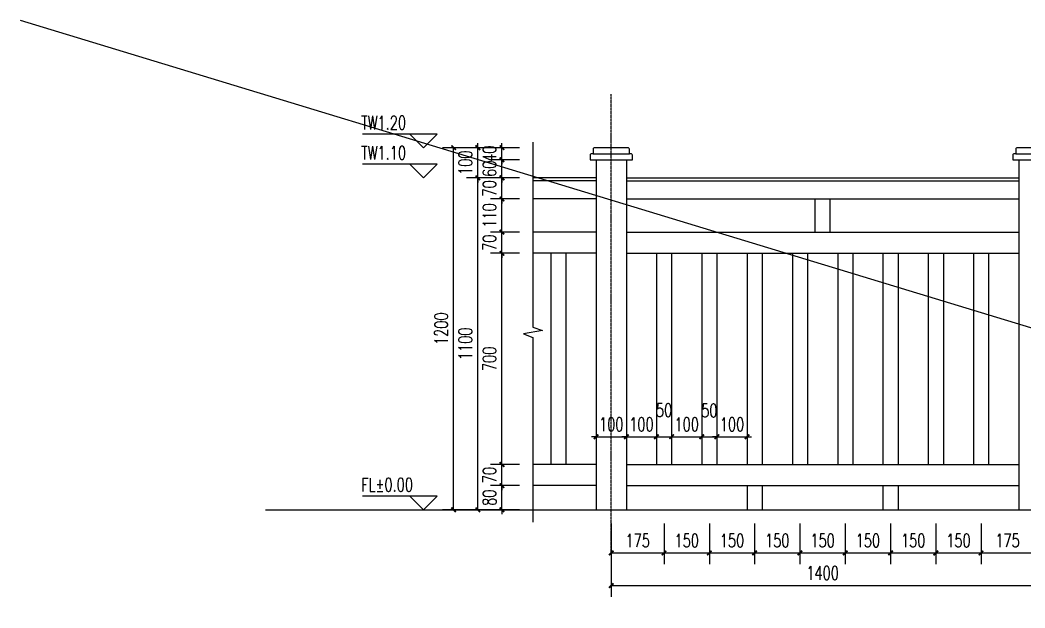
# Model space of a CAD drawing. Extents: x 89279 to 111786, y 534 to 10463.
# Drawn here: x 101176 to 104505, y 2177 to 4125 of the extents above; entities that cross this region are included whole.
import ezdxf

# ---------------------------------------------------------------- set-up
doc = ezdxf.new("R2010")
doc.units = 0
doc.header["$LTSCALE"] = 10
doc.header["$MEASUREMENT"] = 0
doc.linetypes.add('DOTE', pattern=[2.42, 2, -0.2, 0.02, -0.2])
for name, color, linetype in [('00-Palm-结构边线', 5, 'Continuous'), ('00-Palm-道路中线', 1, 'DOTE'), ('00-园建', 4, 'Continuous'), ('DIM_SYMB', 3, 'Continuous'), ('PUB_DIM', 3, 'Continuous'), ('PUB_TEXT', 7, 'Continuous'), ('S-4-铺装填充', 8, 'Continuous')]:
    doc.layers.add(name, color=color, linetype=linetype)
doc.styles.add('_TCH_DIM', font='SIMPLEX', dxfattribs={"bigfont": 'GBCBIG'})
doc.styles.add('_TCH_DIM_T3', font='SIMPLEX', dxfattribs={"width": 0.705882, "bigfont": 'GBCBIG'})
doc.dimstyles.new('_TCH_ARCH&&15', dxfattribs={"dimtxt": 44.625, "dimasz": 15, "dimexe": 37.5, "dimexo": 45, "dimgap": 18.9375, "dimtad": 1, "dimdec": 0, "dimzin": 0, "dimdsep": 46, "dimtxsty": '_TCH_DIM_T3', "dimblk": 'ARCHTICK', "dimcen": 0.09, "dimclrt": 7, "dimazin": 2, "dimtfac": 1, "dimtdec": 0, "dimtix": 1, "dimtmove": 2, "dimatfit": 3, "dimfxl": 0, "dimtolj": 1, "dimtzin": 0, "dimarcsym": 0})

# ---------------------------------------------------------------- blocks, each defined once
blk = doc.blocks.new('_ArchTick')
at = {"color": 0, "linetype": 'ByBlock', "const_width": 0.4}
blk.add_lwpolyline([(-0.5, -0.5), (0.5, 0.5)], dxfattribs=at)
blk = doc.blocks.new('*D98')
at = {"layer": 'Defpoints', "color": 0, "transparency": 16777216}
for p in [(103134.4, 2501.9), (103309.4, 2501.9), (103309.4, 2358.9)]:
    blk.add_point(p, dxfattribs=at)
at = {"layer": 'PUB_DIM', "color": 0, "lineweight": -2, "transparency": 16777216}
for p, q in [((103134.4, 2456.9), (103134.4, 2321.4)), ((103309.4, 2456.9), (103309.4, 2321.4)), ((103134.4, 2358.9), (103309.4, 2358.9))]:
    blk.add_line(p, q, dxfattribs=at)
at = {"layer": 'PUB_DIM', "color": 0, "lineweight": -2, "transparency": 16777216, "xscale": 15, "yscale": 15, "zscale": 15, "rotation": 180}
blk.add_blockref('_ArchTick', (103134.4, 2358.9), dxfattribs=at)
at = {"layer": 'PUB_DIM', "color": 0, "lineweight": -2, "transparency": 16777216, "xscale": 15, "yscale": 15, "zscale": 15}
blk.add_blockref('_ArchTick', (103309.4, 2358.9), dxfattribs=at)
at = {"layer": 'PUB_DIM', "color": 7, "transparency": 16777216, "insert": (103221.9, 2400.1), "char_height": 44.62, "attachment_point": 5, "style": '_TCH_DIM_T3'}
blk.add_mtext('\\A1;175', dxfattribs=at)
blk = doc.blocks.new('*D99')
at = {"layer": 'Defpoints', "color": 0, "transparency": 16777216}
for p in [(103309.4, 2501.9), (103459.4, 2501.9), (103459.4, 2358.9)]:
    blk.add_point(p, dxfattribs=at)
at = {"layer": 'PUB_DIM', "color": 0, "lineweight": -2, "transparency": 16777216}
for p, q in [((103309.4, 2456.9), (103309.4, 2321.4)), ((103459.4, 2456.9), (103459.4, 2321.4)), ((103309.4, 2358.9), (103459.4, 2358.9))]:
    blk.add_line(p, q, dxfattribs=at)
at = {"layer": 'PUB_DIM', "color": 0, "lineweight": -2, "transparency": 16777216, "xscale": 15, "yscale": 15, "zscale": 15, "rotation": 180}
blk.add_blockref('_ArchTick', (103309.4, 2358.9), dxfattribs=at)
at = {"layer": 'PUB_DIM', "color": 0, "lineweight": -2, "transparency": 16777216, "xscale": 15, "yscale": 15, "zscale": 15}
blk.add_blockref('_ArchTick', (103459.4, 2358.9), dxfattribs=at)
at = {"layer": 'PUB_DIM', "color": 7, "transparency": 16777216, "insert": (103384.4, 2400.1), "char_height": 44.62, "attachment_point": 5, "style": '_TCH_DIM_T3'}
blk.add_mtext('\\A1;150', dxfattribs=at)
blk = doc.blocks.new('*D100')
at = {"layer": 'Defpoints', "color": 0, "transparency": 16777216}
for p in [(103459.4, 2501.9), (103609.4, 2501.9), (103609.4, 2358.9)]:
    blk.add_point(p, dxfattribs=at)
at = {"layer": 'PUB_DIM', "color": 0, "lineweight": -2, "transparency": 16777216}
for p, q in [((103459.4, 2456.9), (103459.4, 2321.4)), ((103609.4, 2456.9), (103609.4, 2321.4)), ((103459.4, 2358.9), (103609.4, 2358.9))]:
    blk.add_line(p, q, dxfattribs=at)
at = {"layer": 'PUB_DIM', "color": 0, "lineweight": -2, "transparency": 16777216, "xscale": 15, "yscale": 15, "zscale": 15, "rotation": 180}
blk.add_blockref('_ArchTick', (103459.4, 2358.9), dxfattribs=at)
at = {"layer": 'PUB_DIM', "color": 0, "lineweight": -2, "transparency": 16777216, "xscale": 15, "yscale": 15, "zscale": 15}
blk.add_blockref('_ArchTick', (103609.4, 2358.9), dxfattribs=at)
at = {"layer": 'PUB_DIM', "color": 7, "transparency": 16777216, "insert": (103534.4, 2400.1), "char_height": 44.62, "attachment_point": 5, "style": '_TCH_DIM_T3'}
blk.add_mtext('\\A1;150', dxfattribs=at)
blk = doc.blocks.new('*D101')
at = {"layer": 'Defpoints', "color": 0, "transparency": 16777216}
for p in [(103609.4, 2501.9), (103759.4, 2501.9), (103759.4, 2358.9)]:
    blk.add_point(p, dxfattribs=at)
at = {"layer": 'PUB_DIM', "color": 0, "lineweight": -2, "transparency": 16777216}
for p, q in [((103609.4, 2456.9), (103609.4, 2321.4)), ((103759.4, 2456.9), (103759.4, 2321.4)), ((103609.4, 2358.9), (103759.4, 2358.9))]:
    blk.add_line(p, q, dxfattribs=at)
at = {"layer": 'PUB_DIM', "color": 0, "lineweight": -2, "transparency": 16777216, "xscale": 15, "yscale": 15, "zscale": 15, "rotation": 180}
blk.add_blockref('_ArchTick', (103609.4, 2358.9), dxfattribs=at)
at = {"layer": 'PUB_DIM', "color": 0, "lineweight": -2, "transparency": 16777216, "xscale": 15, "yscale": 15, "zscale": 15}
blk.add_blockref('_ArchTick', (103759.4, 2358.9), dxfattribs=at)
at = {"layer": 'PUB_DIM', "color": 7, "transparency": 16777216, "insert": (103684.4, 2400.1), "char_height": 44.62, "attachment_point": 5, "style": '_TCH_DIM_T3'}
blk.add_mtext('\\A1;150', dxfattribs=at)
blk = doc.blocks.new('*D102')
at = {"layer": 'Defpoints', "color": 0, "transparency": 16777216}
for p in [(103759.4, 2501.9), (103909.4, 2501.9), (103909.4, 2358.9)]:
    blk.add_point(p, dxfattribs=at)
at = {"layer": 'PUB_DIM', "color": 0, "lineweight": -2, "transparency": 16777216}
for p, q in [((103759.4, 2456.9), (103759.4, 2321.4)), ((103909.4, 2456.9), (103909.4, 2321.4)), ((103759.4, 2358.9), (103909.4, 2358.9))]:
    blk.add_line(p, q, dxfattribs=at)
at = {"layer": 'PUB_DIM', "color": 0, "lineweight": -2, "transparency": 16777216, "xscale": 15, "yscale": 15, "zscale": 15, "rotation": 180}
blk.add_blockref('_ArchTick', (103759.4, 2358.9), dxfattribs=at)
at = {"layer": 'PUB_DIM', "color": 0, "lineweight": -2, "transparency": 16777216, "xscale": 15, "yscale": 15, "zscale": 15}
blk.add_blockref('_ArchTick', (103909.4, 2358.9), dxfattribs=at)
at = {"layer": 'PUB_DIM', "color": 7, "transparency": 16777216, "insert": (103834.4, 2400.1), "char_height": 44.62, "attachment_point": 5, "style": '_TCH_DIM_T3'}
blk.add_mtext('\\A1;150', dxfattribs=at)
blk = doc.blocks.new('*D103')
at = {"layer": 'Defpoints', "color": 0, "transparency": 16777216}
for p in [(103909.4, 2501.9), (104059.4, 2501.9), (104059.4, 2358.9)]:
    blk.add_point(p, dxfattribs=at)
at = {"layer": 'PUB_DIM', "color": 0, "lineweight": -2, "transparency": 16777216}
for p, q in [((103909.4, 2456.9), (103909.4, 2321.4)), ((104059.4, 2456.9), (104059.4, 2321.4)), ((103909.4, 2358.9), (104059.4, 2358.9))]:
    blk.add_line(p, q, dxfattribs=at)
at = {"layer": 'PUB_DIM', "color": 0, "lineweight": -2, "transparency": 16777216, "xscale": 15, "yscale": 15, "zscale": 15, "rotation": 180}
blk.add_blockref('_ArchTick', (103909.4, 2358.9), dxfattribs=at)
at = {"layer": 'PUB_DIM', "color": 0, "lineweight": -2, "transparency": 16777216, "xscale": 15, "yscale": 15, "zscale": 15}
blk.add_blockref('_ArchTick', (104059.4, 2358.9), dxfattribs=at)
at = {"layer": 'PUB_DIM', "color": 7, "transparency": 16777216, "insert": (103984.4, 2400.1), "char_height": 44.62, "attachment_point": 5, "style": '_TCH_DIM_T3'}
blk.add_mtext('\\A1;150', dxfattribs=at)
blk = doc.blocks.new('*D104')
at = {"layer": 'Defpoints', "color": 0, "transparency": 16777216}
for p in [(104059.4, 2501.9), (104209.4, 2501.9), (104209.4, 2358.9)]:
    blk.add_point(p, dxfattribs=at)
at = {"layer": 'PUB_DIM', "color": 0, "lineweight": -2, "transparency": 16777216}
for p, q in [((104059.4, 2456.9), (104059.4, 2321.4)), ((104209.4, 2456.9), (104209.4, 2321.4)), ((104059.4, 2358.9), (104209.4, 2358.9))]:
    blk.add_line(p, q, dxfattribs=at)
at = {"layer": 'PUB_DIM', "color": 0, "lineweight": -2, "transparency": 16777216, "xscale": 15, "yscale": 15, "zscale": 15, "rotation": 180}
blk.add_blockref('_ArchTick', (104059.4, 2358.9), dxfattribs=at)
at = {"layer": 'PUB_DIM', "color": 0, "lineweight": -2, "transparency": 16777216, "xscale": 15, "yscale": 15, "zscale": 15}
blk.add_blockref('_ArchTick', (104209.4, 2358.9), dxfattribs=at)
at = {"layer": 'PUB_DIM', "color": 7, "transparency": 16777216, "insert": (104134.4, 2400.1), "char_height": 44.62, "attachment_point": 5, "style": '_TCH_DIM_T3'}
blk.add_mtext('\\A1;150', dxfattribs=at)
blk = doc.blocks.new('*D105')
at = {"layer": 'Defpoints', "color": 0, "transparency": 16777216}
for p in [(104209.4, 2501.9), (104359.4, 2501.9), (104359.4, 2358.9)]:
    blk.add_point(p, dxfattribs=at)
at = {"layer": 'PUB_DIM', "color": 0, "lineweight": -2, "transparency": 16777216}
for p, q in [((104209.4, 2456.9), (104209.4, 2321.4)), ((104359.4, 2456.9), (104359.4, 2321.4)), ((104209.4, 2358.9), (104359.4, 2358.9))]:
    blk.add_line(p, q, dxfattribs=at)
at = {"layer": 'PUB_DIM', "color": 0, "lineweight": -2, "transparency": 16777216, "xscale": 15, "yscale": 15, "zscale": 15, "rotation": 180}
blk.add_blockref('_ArchTick', (104209.4, 2358.9), dxfattribs=at)
at = {"layer": 'PUB_DIM', "color": 0, "lineweight": -2, "transparency": 16777216, "xscale": 15, "yscale": 15, "zscale": 15}
blk.add_blockref('_ArchTick', (104359.4, 2358.9), dxfattribs=at)
at = {"layer": 'PUB_DIM', "color": 7, "transparency": 16777216, "insert": (104284.4, 2400.1), "char_height": 44.62, "attachment_point": 5, "style": '_TCH_DIM_T3'}
blk.add_mtext('\\A1;150', dxfattribs=at)
blk = doc.blocks.new('*D106')
at = {"layer": 'Defpoints', "color": 0, "transparency": 16777216}
for p in [(104359.4, 2501.9), (104534.4, 2501.9), (104534.4, 2358.9)]:
    blk.add_point(p, dxfattribs=at)
at = {"layer": 'PUB_DIM', "color": 0, "lineweight": -2, "transparency": 16777216}
for p, q in [((104359.4, 2456.9), (104359.4, 2321.4)), ((104534.4, 2456.9), (104534.4, 2321.4)), ((104359.4, 2358.9), (104534.4, 2358.9))]:
    blk.add_line(p, q, dxfattribs=at)
at = {"layer": 'PUB_DIM', "color": 0, "lineweight": -2, "transparency": 16777216, "xscale": 15, "yscale": 15, "zscale": 15, "rotation": 180}
blk.add_blockref('_ArchTick', (104359.4, 2358.9), dxfattribs=at)
at = {"layer": 'PUB_DIM', "color": 0, "lineweight": -2, "transparency": 16777216, "xscale": 15, "yscale": 15, "zscale": 15}
blk.add_blockref('_ArchTick', (104534.4, 2358.9), dxfattribs=at)
at = {"layer": 'PUB_DIM', "color": 7, "transparency": 16777216, "insert": (104446.9, 2400.1), "char_height": 44.62, "attachment_point": 5, "style": '_TCH_DIM_T3'}
blk.add_mtext('\\A1;175', dxfattribs=at)
blk = doc.blocks.new('*D110')
at = {"layer": 'Defpoints', "color": 0, "transparency": 16777216}
for p in [(103134.4, 2416.9), (104534.4, 2416.9), (104534.4, 2251.1)]:
    blk.add_point(p, dxfattribs=at)
at = {"layer": 'PUB_DIM', "color": 0, "lineweight": -2, "transparency": 16777216}
for p, q in [((103134.4, 2371.9), (103134.4, 2213.6)), ((104534.4, 2371.9), (104534.4, 2213.6)), ((103134.4, 2251.1), (104534.4, 2251.1))]:
    blk.add_line(p, q, dxfattribs=at)
at = {"layer": 'PUB_DIM', "color": 0, "lineweight": -2, "transparency": 16777216, "xscale": 15, "yscale": 15, "zscale": 15, "rotation": 180}
blk.add_blockref('_ArchTick', (103134.4, 2251.1), dxfattribs=at)
at = {"layer": 'PUB_DIM', "color": 0, "lineweight": -2, "transparency": 16777216, "xscale": 15, "yscale": 15, "zscale": 15}
blk.add_blockref('_ArchTick', (104534.4, 2251.1), dxfattribs=at)
at = {"layer": 'PUB_DIM', "color": 7, "transparency": 16777216, "insert": (103834.4, 2292.3), "char_height": 44.62, "attachment_point": 5, "style": '_TCH_DIM_T3'}
blk.add_mtext('\\A1;1400', dxfattribs=at)
blk = doc.blocks.new('*D112')
at = {"layer": 'Defpoints', "color": 0, "transparency": 16777216}
for p in [(103484.4, 2856), (103584.4, 2856), (103584.4, 2744)]:
    blk.add_point(p, dxfattribs=at)
at = {"layer": 'PUB_DIM', "color": 0, "lineweight": -2, "transparency": 16777216}
for p, q in [((103484.4, 2811), (103484.4, 2706.5)), ((103584.4, 2811), (103584.4, 2706.5)), ((103484.4, 2744), (103469.4, 2744)), ((103484.4, 2744), (103584.4, 2744)), ((103584.4, 2744), (103599.4, 2744))]:
    blk.add_line(p, q, dxfattribs=at)
at = {"layer": 'PUB_DIM', "color": 0, "lineweight": -2, "transparency": 16777216, "xscale": 15, "yscale": 15, "zscale": 15}
blk.add_blockref('_ArchTick', (103484.4, 2744), dxfattribs=at)
at = {"layer": 'PUB_DIM', "color": 0, "lineweight": -2, "transparency": 16777216, "xscale": 15, "yscale": 15, "zscale": 15, "rotation": 180}
blk.add_blockref('_ArchTick', (103584.4, 2744), dxfattribs=at)
at = {"layer": 'PUB_DIM', "color": 7, "transparency": 16777216, "insert": (103534.4, 2785.2), "char_height": 44.62, "attachment_point": 5, "style": '_TCH_DIM_T3'}
blk.add_mtext('\\A1;100', dxfattribs=at)
blk = doc.blocks.new('*D113')
at = {"layer": 'Defpoints', "color": 0, "transparency": 16777216}
for p in [(103434.4, 2856), (103484.4, 2856), (103484.4, 2744)]:
    blk.add_point(p, dxfattribs=at)
at = {"layer": 'PUB_DIM', "color": 0, "lineweight": -2, "transparency": 16777216}
for p, q in [((103434.4, 2811), (103434.4, 2706.5)), ((103484.4, 2811), (103484.4, 2706.5)), ((103434.4, 2744), (103484.4, 2744))]:
    blk.add_line(p, q, dxfattribs=at)
at = {"layer": 'PUB_DIM', "color": 0, "lineweight": -2, "transparency": 16777216, "xscale": 15, "yscale": 15, "zscale": 15, "rotation": 180}
blk.add_blockref('_ArchTick', (103434.4, 2744), dxfattribs=at)
at = {"layer": 'PUB_DIM', "color": 0, "lineweight": -2, "transparency": 16777216, "xscale": 15, "yscale": 15, "zscale": 15}
blk.add_blockref('_ArchTick', (103484.4, 2744), dxfattribs=at)
at = {"layer": 'PUB_DIM', "color": 7, "transparency": 16777216, "insert": (103459.4, 2830.7), "char_height": 44.62, "attachment_point": 5, "style": '_TCH_DIM_T3'}
blk.add_mtext('\\A1;50', dxfattribs=at)
blk = doc.blocks.new('*D114')
at = {"layer": 'Defpoints', "color": 0, "transparency": 16777216}
for p in [(103334.4, 2856), (103434.4, 2856), (103434.4, 2744)]:
    blk.add_point(p, dxfattribs=at)
at = {"layer": 'PUB_DIM', "color": 0, "lineweight": -2, "transparency": 16777216}
for p, q in [((103334.4, 2811), (103334.4, 2706.5)), ((103434.4, 2811), (103434.4, 2706.5)), ((103334.4, 2744), (103434.4, 2744))]:
    blk.add_line(p, q, dxfattribs=at)
at = {"layer": 'PUB_DIM', "color": 0, "lineweight": -2, "transparency": 16777216, "xscale": 15, "yscale": 15, "zscale": 15, "rotation": 180}
blk.add_blockref('_ArchTick', (103334.4, 2744), dxfattribs=at)
at = {"layer": 'PUB_DIM', "color": 0, "lineweight": -2, "transparency": 16777216, "xscale": 15, "yscale": 15, "zscale": 15}
blk.add_blockref('_ArchTick', (103434.4, 2744), dxfattribs=at)
at = {"layer": 'PUB_DIM', "color": 7, "transparency": 16777216, "insert": (103384.4, 2785), "char_height": 44.62, "attachment_point": 5, "style": '_TCH_DIM_T3'}
blk.add_mtext('\\A1;100', dxfattribs=at)
blk = doc.blocks.new('*D115')
at = {"layer": 'Defpoints', "color": 0, "transparency": 16777216}
for p in [(103284.4, 2856), (103334.4, 2856), (103334.4, 2744)]:
    blk.add_point(p, dxfattribs=at)
at = {"layer": 'PUB_DIM', "color": 0, "lineweight": -2, "transparency": 16777216}
for p, q in [((103284.4, 2811), (103284.4, 2706.5)), ((103334.4, 2811), (103334.4, 2706.5)), ((103284.4, 2744), (103334.4, 2744))]:
    blk.add_line(p, q, dxfattribs=at)
at = {"layer": 'PUB_DIM', "color": 0, "lineweight": -2, "transparency": 16777216, "xscale": 15, "yscale": 15, "zscale": 15, "rotation": 180}
blk.add_blockref('_ArchTick', (103284.4, 2744), dxfattribs=at)
at = {"layer": 'PUB_DIM', "color": 0, "lineweight": -2, "transparency": 16777216, "xscale": 15, "yscale": 15, "zscale": 15}
blk.add_blockref('_ArchTick', (103334.4, 2744), dxfattribs=at)
at = {"layer": 'PUB_DIM', "color": 7, "transparency": 16777216, "insert": (103309.4, 2832.1), "char_height": 44.62, "attachment_point": 5, "style": '_TCH_DIM_T3'}
blk.add_mtext('\\A1;50', dxfattribs=at)
blk = doc.blocks.new('*D116')
at = {"layer": 'Defpoints', "color": 0, "transparency": 16777216}
for p in [(103184.4, 2856), (103284.4, 2856), (103284.4, 2744)]:
    blk.add_point(p, dxfattribs=at)
at = {"layer": 'PUB_DIM', "color": 0, "lineweight": -2, "transparency": 16777216}
for p, q in [((103184.4, 2811), (103184.4, 2706.5)), ((103284.4, 2811), (103284.4, 2706.5)), ((103184.4, 2744), (103169.4, 2744)), ((103184.4, 2744), (103284.4, 2744)), ((103284.4, 2744), (103299.4, 2744))]:
    blk.add_line(p, q, dxfattribs=at)
at = {"layer": 'PUB_DIM', "color": 0, "lineweight": -2, "transparency": 16777216, "xscale": 15, "yscale": 15, "zscale": 15}
blk.add_blockref('_ArchTick', (103184.4, 2744), dxfattribs=at)
at = {"layer": 'PUB_DIM', "color": 0, "lineweight": -2, "transparency": 16777216, "xscale": 15, "yscale": 15, "zscale": 15, "rotation": 180}
blk.add_blockref('_ArchTick', (103284.4, 2744), dxfattribs=at)
at = {"layer": 'PUB_DIM', "color": 7, "transparency": 16777216, "insert": (103234.4, 2785.2), "char_height": 44.62, "attachment_point": 5, "style": '_TCH_DIM_T3'}
blk.add_mtext('\\A1;100', dxfattribs=at)
blk = doc.blocks.new('*D117')
at = {"layer": 'Defpoints', "color": 0, "transparency": 16777216}
for p in [(103084.4, 2856), (103184.4, 2856), (103184.4, 2744)]:
    blk.add_point(p, dxfattribs=at)
at = {"layer": 'PUB_DIM', "color": 0, "lineweight": -2, "transparency": 16777216}
for p, q in [((103084.4, 2811), (103084.4, 2706.5)), ((103184.4, 2811), (103184.4, 2706.5)), ((103084.4, 2744), (103069.4, 2744)), ((103084.4, 2744), (103184.4, 2744)), ((103184.4, 2744), (103199.4, 2744))]:
    blk.add_line(p, q, dxfattribs=at)
at = {"layer": 'PUB_DIM', "color": 0, "lineweight": -2, "transparency": 16777216, "xscale": 15, "yscale": 15, "zscale": 15}
blk.add_blockref('_ArchTick', (103084.4, 2744), dxfattribs=at)
at = {"layer": 'PUB_DIM', "color": 0, "lineweight": -2, "transparency": 16777216, "xscale": 15, "yscale": 15, "zscale": 15, "rotation": 180}
blk.add_blockref('_ArchTick', (103184.4, 2744), dxfattribs=at)
at = {"layer": 'PUB_DIM', "color": 7, "transparency": 16777216, "insert": (103134.4, 2785.2), "char_height": 44.62, "attachment_point": 5, "style": '_TCH_DIM_T3'}
blk.add_mtext('\\A1;100', dxfattribs=at)
blk = doc.blocks.new('*D119')
at = {"layer": 'Defpoints', "color": 0, "transparency": 16777216}
for p in [(102772.4, 3701.9), (102875, 3701.9), (102875, 3661.9)]:
    blk.add_point(p, dxfattribs=at)
at = {"layer": 'PUB_DIM', "color": 0, "lineweight": -2, "transparency": 16777216}
for p, q in [((102830, 3701.9), (102734.9, 3701.9)), ((102772.4, 3701.9), (102772.4, 3716.9)), ((102772.4, 3661.9), (102772.4, 3701.9)), ((102830, 3661.9), (102734.9, 3661.9)), ((102772.4, 3661.9), (102772.4, 3646.9))]:
    blk.add_line(p, q, dxfattribs=at)
at = {"layer": 'PUB_DIM', "color": 0, "lineweight": -2, "transparency": 16777216, "xscale": 15, "yscale": 15, "zscale": 15}
for p, rotation in [((102772.4, 3701.9), 270), ((102772.4, 3661.9), 90)]:
    blk.add_blockref('_ArchTick', p, dxfattribs=dict(at, rotation=rotation))
at = {"layer": 'PUB_DIM', "color": 7, "transparency": 16777216, "insert": (102731.1, 3681.9), "char_height": 44.62, "attachment_point": 5, "rotation": 90, "style": '_TCH_DIM_T3'}
blk.add_mtext('\\A1;40', dxfattribs=at)
blk = doc.blocks.new('*D120')
at = {"layer": 'Defpoints', "color": 0, "transparency": 16777216}
for p in [(102772.4, 3661.9), (102875, 3661.9), (102875, 3601.9)]:
    blk.add_point(p, dxfattribs=at)
at = {"layer": 'PUB_DIM', "color": 0, "lineweight": -2, "transparency": 16777216}
for p, q in [((102830, 3661.9), (102734.9, 3661.9)), ((102772.4, 3661.9), (102772.4, 3676.9)), ((102772.4, 3601.9), (102772.4, 3661.9)), ((102830, 3601.9), (102734.9, 3601.9)), ((102772.4, 3601.9), (102772.4, 3586.9))]:
    blk.add_line(p, q, dxfattribs=at)
at = {"layer": 'PUB_DIM', "color": 0, "lineweight": -2, "transparency": 16777216, "xscale": 15, "yscale": 15, "zscale": 15}
for p, rotation in [((102772.4, 3661.9), 270), ((102772.4, 3601.9), 90)]:
    blk.add_blockref('_ArchTick', p, dxfattribs=dict(at, rotation=rotation))
at = {"layer": 'PUB_DIM', "color": 7, "transparency": 16777216, "insert": (102731.1, 3631.9), "char_height": 44.62, "attachment_point": 5, "rotation": 90, "style": '_TCH_DIM_T3'}
blk.add_mtext('\\A1;60', dxfattribs=at)
blk = doc.blocks.new('*D121')
at = {"layer": 'Defpoints', "color": 0, "transparency": 16777216}
for p in [(102772.4, 3601.9), (102875, 3601.9), (102875, 3531.9)]:
    blk.add_point(p, dxfattribs=at)
at = {"layer": 'PUB_DIM', "color": 0, "lineweight": -2, "transparency": 16777216}
for p, q in [((102830, 3601.9), (102734.9, 3601.9)), ((102772.4, 3601.9), (102772.4, 3616.9)), ((102772.4, 3531.9), (102772.4, 3601.9)), ((102830, 3531.9), (102734.9, 3531.9)), ((102772.4, 3531.9), (102772.4, 3516.9))]:
    blk.add_line(p, q, dxfattribs=at)
at = {"layer": 'PUB_DIM', "color": 0, "lineweight": -2, "transparency": 16777216, "xscale": 15, "yscale": 15, "zscale": 15}
for p, rotation in [((102772.4, 3601.9), 270), ((102772.4, 3531.9), 90)]:
    blk.add_blockref('_ArchTick', p, dxfattribs=dict(at, rotation=rotation))
at = {"layer": 'PUB_DIM', "color": 7, "transparency": 16777216, "insert": (102731.1, 3566.9), "char_height": 44.62, "attachment_point": 5, "rotation": 90, "style": '_TCH_DIM_T3'}
blk.add_mtext('\\A1;70', dxfattribs=at)
blk = doc.blocks.new('*D122')
at = {"layer": 'Defpoints', "color": 0, "transparency": 16777216}
for p in [(102772.4, 3531.9), (102875, 3531.9), (102875, 3421.9)]:
    blk.add_point(p, dxfattribs=at)
at = {"layer": 'PUB_DIM', "color": 0, "lineweight": -2, "transparency": 16777216}
for p, q in [((102830, 3531.9), (102734.9, 3531.9)), ((102772.4, 3421.9), (102772.4, 3531.9)), ((102830, 3421.9), (102734.9, 3421.9))]:
    blk.add_line(p, q, dxfattribs=at)
at = {"layer": 'PUB_DIM', "color": 0, "lineweight": -2, "transparency": 16777216, "xscale": 15, "yscale": 15, "zscale": 15}
for p, rotation in [((102772.4, 3531.9), 90), ((102772.4, 3421.9), 270)]:
    blk.add_blockref('_ArchTick', p, dxfattribs=dict(at, rotation=rotation))
at = {"layer": 'PUB_DIM', "color": 7, "transparency": 16777216, "insert": (102731.1, 3476.9), "char_height": 44.62, "attachment_point": 5, "rotation": 90, "style": '_TCH_DIM_T3'}
blk.add_mtext('\\A1;110', dxfattribs=at)
blk = doc.blocks.new('*D123')
at = {"layer": 'Defpoints', "color": 0, "transparency": 16777216}
for p in [(102772.4, 3421.9), (102875, 3421.9), (102875, 3351.9)]:
    blk.add_point(p, dxfattribs=at)
at = {"layer": 'PUB_DIM', "color": 0, "lineweight": -2, "transparency": 16777216}
for p, q in [((102772.4, 3421.9), (102772.4, 3436.9)), ((102830, 3421.9), (102734.9, 3421.9)), ((102772.4, 3351.9), (102772.4, 3421.9)), ((102830, 3351.9), (102734.9, 3351.9)), ((102772.4, 3351.9), (102772.4, 3336.9))]:
    blk.add_line(p, q, dxfattribs=at)
at = {"layer": 'PUB_DIM', "color": 0, "lineweight": -2, "transparency": 16777216, "xscale": 15, "yscale": 15, "zscale": 15}
for p, rotation in [((102772.4, 3421.9), 270), ((102772.4, 3351.9), 90)]:
    blk.add_blockref('_ArchTick', p, dxfattribs=dict(at, rotation=rotation))
at = {"layer": 'PUB_DIM', "color": 7, "transparency": 16777216, "insert": (102731.1, 3386.9), "char_height": 44.62, "attachment_point": 5, "rotation": 90, "style": '_TCH_DIM_T3'}
blk.add_mtext('\\A1;70', dxfattribs=at)
blk = doc.blocks.new('*D124')
at = {"layer": 'Defpoints', "color": 0, "transparency": 16777216}
for p in [(102772.4, 3351.9), (102875, 3351.9), (102875, 2651.9)]:
    blk.add_point(p, dxfattribs=at)
at = {"layer": 'PUB_DIM', "color": 0, "lineweight": -2, "transparency": 16777216}
for p, q in [((102830, 3351.9), (102734.9, 3351.9)), ((102772.4, 2651.9), (102772.4, 3351.9)), ((102830, 2651.9), (102734.9, 2651.9))]:
    blk.add_line(p, q, dxfattribs=at)
at = {"layer": 'PUB_DIM', "color": 0, "lineweight": -2, "transparency": 16777216, "xscale": 15, "yscale": 15, "zscale": 15}
for p, rotation in [((102772.4, 3351.9), 90), ((102772.4, 2651.9), 270)]:
    blk.add_blockref('_ArchTick', p, dxfattribs=dict(at, rotation=rotation))
at = {"layer": 'PUB_DIM', "color": 7, "transparency": 16777216, "insert": (102731.1, 3001.9), "char_height": 44.62, "attachment_point": 5, "rotation": 90, "style": '_TCH_DIM_T3'}
blk.add_mtext('\\A1;700', dxfattribs=at)
blk = doc.blocks.new('*D125')
at = {"layer": 'Defpoints', "color": 0, "transparency": 16777216}
for p in [(102772.4, 2651.9), (102875, 2651.9), (102875, 2581.9)]:
    blk.add_point(p, dxfattribs=at)
at = {"layer": 'PUB_DIM', "color": 0, "lineweight": -2, "transparency": 16777216}
for p, q in [((102772.4, 2651.9), (102772.4, 2666.9)), ((102830, 2651.9), (102734.9, 2651.9)), ((102772.4, 2581.9), (102772.4, 2651.9)), ((102830, 2581.9), (102734.9, 2581.9)), ((102772.4, 2581.9), (102772.4, 2566.9))]:
    blk.add_line(p, q, dxfattribs=at)
at = {"layer": 'PUB_DIM', "color": 0, "lineweight": -2, "transparency": 16777216, "xscale": 15, "yscale": 15, "zscale": 15}
for p, rotation in [((102772.4, 2651.9), 270), ((102772.4, 2581.9), 90)]:
    blk.add_blockref('_ArchTick', p, dxfattribs=dict(at, rotation=rotation))
at = {"layer": 'PUB_DIM', "color": 7, "transparency": 16777216, "insert": (102731.1, 2616.9), "char_height": 44.62, "attachment_point": 5, "rotation": 90, "style": '_TCH_DIM_T3'}
blk.add_mtext('\\A1;70', dxfattribs=at)
blk = doc.blocks.new('*D126')
at = {"layer": 'Defpoints', "color": 0, "transparency": 16777216}
for p in [(102772.4, 2581.9), (102875, 2581.9), (102875, 2501.9)]:
    blk.add_point(p, dxfattribs=at)
at = {"layer": 'PUB_DIM', "color": 0, "lineweight": -2, "transparency": 16777216}
for p, q in [((102772.4, 2581.9), (102772.4, 2596.9)), ((102830, 2581.9), (102734.9, 2581.9)), ((102772.4, 2501.9), (102772.4, 2581.9)), ((102830, 2501.9), (102734.9, 2501.9)), ((102772.4, 2501.9), (102772.4, 2486.9))]:
    blk.add_line(p, q, dxfattribs=at)
at = {"layer": 'PUB_DIM', "color": 0, "lineweight": -2, "transparency": 16777216, "xscale": 15, "yscale": 15, "zscale": 15}
for p, rotation in [((102772.4, 2581.9), 270), ((102772.4, 2501.9), 90)]:
    blk.add_blockref('_ArchTick', p, dxfattribs=dict(at, rotation=rotation))
at = {"layer": 'PUB_DIM', "color": 7, "transparency": 16777216, "insert": (102731.1, 2541.9), "char_height": 44.62, "attachment_point": 5, "rotation": 90, "style": '_TCH_DIM_T3'}
blk.add_mtext('\\A1;80', dxfattribs=at)
blk = doc.blocks.new('*D127')
at = {"layer": 'Defpoints', "color": 0, "transparency": 16777216}
for p in [(102692.4, 3701.9), (102842.5, 3701.9), (102842.5, 3601.9)]:
    blk.add_point(p, dxfattribs=at)
at = {"layer": 'PUB_DIM', "color": 0, "lineweight": -2, "transparency": 16777216}
for p, q in [((102797.5, 3701.9), (102654.9, 3701.9)), ((102692.4, 3701.9), (102692.4, 3716.9)), ((102692.4, 3601.9), (102692.4, 3701.9)), ((102797.5, 3601.9), (102654.9, 3601.9)), ((102692.4, 3601.9), (102692.4, 3586.9))]:
    blk.add_line(p, q, dxfattribs=at)
at = {"layer": 'PUB_DIM', "color": 0, "lineweight": -2, "transparency": 16777216, "xscale": 15, "yscale": 15, "zscale": 15}
for p, rotation in [((102692.4, 3701.9), 270), ((102692.4, 3601.9), 90)]:
    blk.add_blockref('_ArchTick', p, dxfattribs=dict(at, rotation=rotation))
at = {"layer": 'PUB_DIM', "color": 7, "transparency": 16777216, "insert": (102651.1, 3651.9), "char_height": 44.62, "attachment_point": 5, "rotation": 90, "style": '_TCH_DIM_T3'}
blk.add_mtext('\\A1;100', dxfattribs=at)
blk = doc.blocks.new('*D128')
at = {"layer": 'Defpoints', "color": 0, "transparency": 16777216}
for p in [(102692.4, 3601.9), (102842.5, 3601.9), (102842.5, 2501.9)]:
    blk.add_point(p, dxfattribs=at)
at = {"layer": 'PUB_DIM', "color": 0, "lineweight": -2, "transparency": 16777216}
for p, q in [((102797.5, 3601.9), (102654.9, 3601.9)), ((102692.4, 2501.9), (102692.4, 3601.9)), ((102797.5, 2501.9), (102654.9, 2501.9))]:
    blk.add_line(p, q, dxfattribs=at)
at = {"layer": 'PUB_DIM', "color": 0, "lineweight": -2, "transparency": 16777216, "xscale": 15, "yscale": 15, "zscale": 15}
for p, rotation in [((102692.4, 3601.9), 90), ((102692.4, 2501.9), 270)]:
    blk.add_blockref('_ArchTick', p, dxfattribs=dict(at, rotation=rotation))
at = {"layer": 'PUB_DIM', "color": 7, "transparency": 16777216, "insert": (102651.1, 3051.9), "char_height": 44.62, "attachment_point": 5, "rotation": 90, "style": '_TCH_DIM_T3'}
blk.add_mtext('\\A1;1100', dxfattribs=at)
blk = doc.blocks.new('*D129')
at = {"layer": 'Defpoints', "color": 0, "transparency": 16777216}
for p in [(102612.4, 3701.9), (102797.5, 3701.9), (102797.5, 2501.9)]:
    blk.add_point(p, dxfattribs=at)
at = {"layer": 'PUB_DIM', "color": 0, "lineweight": -2, "transparency": 16777216}
for p, q in [((102752.5, 3701.9), (102574.9, 3701.9)), ((102612.4, 2501.9), (102612.4, 3701.9)), ((102752.5, 2501.9), (102574.9, 2501.9))]:
    blk.add_line(p, q, dxfattribs=at)
at = {"layer": 'PUB_DIM', "color": 0, "lineweight": -2, "transparency": 16777216, "xscale": 15, "yscale": 15, "zscale": 15}
for p, rotation in [((102612.4, 3701.9), 90), ((102612.4, 2501.9), 270)]:
    blk.add_blockref('_ArchTick', p, dxfattribs=dict(at, rotation=rotation))
at = {"layer": 'PUB_DIM', "color": 7, "transparency": 16777216, "insert": (102571.1, 3101.9), "char_height": 44.62, "attachment_point": 5, "rotation": 90, "style": '_TCH_DIM_T3'}
blk.add_mtext('\\A1;1200', dxfattribs=at)

msp = doc.modelspace()

# ---------------------------------------------------------------- linework, layer by layer
at = {"layer": '00-Palm-结构边线', "color": 6}
msp.add_lwpolyline([(101988.7, 2501.9), (106955.9, 2501.9)], dxfattribs=at)
at = {"layer": '00-Palm-道路中线', "ltscale": 0.5}
msp.add_lwpolyline([(103134.4, 2361.1), (103134.4, 3879.2)], dxfattribs=at)
at = {"layer": '00-园建'}
for p, q in [((103074.4, 3681.9), (103194.4, 3681.9)), ((103084.4, 3661.9), (103084.4, 2501.9)), ((104474.4, 3681.9), (104594.4, 3681.9)), ((104484.4, 3661.9), (104484.4, 2501.9)), ((103084.4, 3601.9), (102875, 3601.9)), ((103184.4, 3601.9), (104484.4, 3601.9)), ((103084.4, 3531.9), (102875, 3531.9)), ((103184.4, 3531.9), (104484.4, 3531.9)), ((103084.4, 3421.9), (102875, 3421.9)), ((103184.4, 3421.9), (104484.4, 3421.9)), ((103084.4, 3351.9), (102875, 3351.9)), ((103184.4, 3351.9), (104484.4, 3351.9)), ((103084.4, 2651.9), (102875, 2651.9)), ((103184.4, 2651.9), (104484.4, 2651.9)), ((103084.4, 2581.9), (102875, 2581.9)), ((103184.4, 2581.9), (104484.4, 2581.9))]:
    msp.add_line(p, q, dxfattribs=at)
for points in [[(101176.3, 4124.7), (111786.1, 895.7)], [(103184.4, 3661.9), (103184.4, 2501.9)], [(103809.4, 3421.9), (103809.4, 3531.9)], [(103859.4, 3421.9), (103859.4, 3531.9)], [(102934.4, 3351.9), (102934.4, 2651.9)], [(102984.4, 3351.9), (102984.4, 2651.9)], [(103284.4, 3351.9), (103284.4, 2651.9)], [(103334.4, 3351.9), (103334.4, 2651.9)], [(103434.4, 3351.9), (103434.4, 2651.9)], [(103484.4, 3351.9), (103484.4, 2651.9)], [(103584.4, 3351.9), (103584.4, 2651.9)], [(103634.4, 3351.9), (103634.4, 2651.9)], [(103734.4, 3351.9), (103734.4, 2651.9)], [(103784.4, 3351.9), (103784.4, 2651.9)], [(103884.4, 3351.9), (103884.4, 2651.9)], [(103934.4, 3351.9), (103934.4, 2651.9)], [(104034.4, 3351.9), (104034.4, 2651.9)], [(104084.4, 3351.9), (104084.4, 2651.9)], [(104184.4, 3351.9), (104184.4, 2651.9)], [(104234.4, 3351.9), (104234.4, 2651.9)], [(104334.4, 3351.9), (104334.4, 2651.9)], [(104384.4, 3351.9), (104384.4, 2651.9)], [(103584.4, 2581.9), (103584.4, 2501.9)], [(103634.4, 2581.9), (103634.4, 2501.9)], [(104034.4, 2581.9), (104034.4, 2501.9)], [(104084.4, 2581.9), (104084.4, 2501.9)]]:
    msp.add_lwpolyline(points, dxfattribs=at)
for points in [[(103204.4, 3676.9, 0.414214), (103199.4, 3681.9), (103194.4, 3681.9), (103194.4, 3696.9, 0.414214), (103189.4, 3701.9), (103079.4, 3701.9, 0.414214), (103074.4, 3696.9), (103074.4, 3681.9), (103069.4, 3681.9, 0.414214), (103064.4, 3676.9), (103064.4, 3661.9), (103204.4, 3661.9)], [(104604.4, 3676.9, 0.414214), (104599.4, 3681.9), (104594.4, 3681.9), (104594.4, 3696.9, 0.414214), (104589.4, 3701.9), (104479.4, 3701.9, 0.414214), (104474.4, 3696.9), (104474.4, 3681.9), (104469.4, 3681.9, 0.414214), (104464.4, 3676.9), (104464.4, 3661.9), (104604.4, 3661.9)]]:
    msp.add_lwpolyline(points, format="xyb", close=True, dxfattribs=at)
at = {"layer": 'DIM_SYMB'}
msp.add_lwpolyline([(102875, 3719.7), (102875, 3107), (102906.5, 3095.6), (102843.5, 3084.5), (102875, 3073.3), (102875, 2460.7)], dxfattribs=at)
at = {"layer": 'PUB_DIM'}
for p, q in [((102557.6, 3746.9), (102310.7, 3746.9)), ((102512.6, 3701.9), (102467.6, 3746.9)), ((102512.6, 3701.9), (102557.6, 3746.9)), ((102557.6, 3646.9), (102310.7, 3646.9)), ((102512.6, 3601.9), (102467.6, 3646.9)), ((102512.6, 3601.9), (102557.6, 3646.9)), ((102557.6, 2546.9), (102310.7, 2546.9)), ((102512.6, 2501.9), (102467.6, 2546.9)), ((102512.6, 2501.9), (102557.6, 2546.9))]:
    msp.add_line(p, q, dxfattribs=at)
at = {"layer": 'S-4-铺装填充'}
for p, q in [((103084.4, 3591.9), (102875, 3591.9)), ((103184.4, 3591.9), (104484.4, 3591.9))]:
    msp.add_line(p, q, dxfattribs=at)

# ---------------------------------------------------------------- texts
at = {"layer": 'PUB_TEXT', "style": '_TCH_DIM', "width": 0.705882}
for s, p in [('TW1.20', (102306.2, 3762.6)), ('TW1.10', (102306.2, 3662.6)), ('FL%%P0.00', (102306.2, 2562.6))]:
    msp.add_text(s, height=44.62, dxfattribs=at).set_placement(p)

# ---------------------------------------------------------------- dimensions: what is measured, and where the dimension line sits
at = {"layer": 'PUB_DIM'}
for p1, p2, distance, picture, middle in [((102797.5, 2501.9), (102797.5, 3701.9), 185.2, '*D129', (102571.1, 3101.9)), ((102842.5, 3601.9), (102842.5, 3701.9), 150.1, '*D127', (102651.1, 3651.9)), ((102875, 3661.9), (102875, 3701.9), 102.6, '*D119', (102731.1, 3681.9)), ((102875, 3601.9), (102875, 3661.9), 102.6, '*D120', (102731.1, 3631.9)), ((102842.5, 2501.9), (102842.5, 3601.9), 150.1, '*D128', (102651.1, 3051.9)), ((102875, 3531.9), (102875, 3601.9), 102.6, '*D121', (102731.1, 3566.9)), ((102875, 3421.9), (102875, 3531.9), 102.6, '*D122', (102731.1, 3476.9)), ((102875, 3351.9), (102875, 3421.9), 102.6, '*D123', (102731.1, 3386.9)), ((102875, 2651.9), (102875, 3351.9), 102.6, '*D124', (102731.1, 3001.9)), ((103084.4, 2856), (103184.4, 2856), -112.1, '*D117', (103134.4, 2785.2)), ((103184.4, 2856), (103284.4, 2856), -112.1, '*D116', (103234.4, 2785.2)), ((103484.4, 2856), (103584.4, 2856), -112.1, '*D112', (103534.4, 2785.2)), ((102875, 2581.9), (102875, 2651.9), 102.6, '*D125', (102731.1, 2616.9)), ((102875, 2501.9), (102875, 2581.9), 102.6, '*D126', (102731.1, 2541.9)), ((103134.4, 2501.9), (103309.4, 2501.9), -143, '*D98', (103221.9, 2400.1)), ((103309.4, 2501.9), (103459.4, 2501.9), -143, '*D99', (103384.4, 2400.1)), ((103459.4, 2501.9), (103609.4, 2501.9), -143, '*D100', (103534.4, 2400.1)), ((103609.4, 2501.9), (103759.4, 2501.9), -143, '*D101', (103684.4, 2400.1)), ((103759.4, 2501.9), (103909.4, 2501.9), -143, '*D102', (103834.4, 2400.1)), ((103909.4, 2501.9), (104059.4, 2501.9), -143, '*D103', (103984.4, 2400.1)), ((104059.4, 2501.9), (104209.4, 2501.9), -143, '*D104', (104134.4, 2400.1)), ((104209.4, 2501.9), (104359.4, 2501.9), -143, '*D105', (104284.4, 2400.1)), ((104359.4, 2501.9), (104534.4, 2501.9), -143, '*D106', (104446.9, 2400.1)), ((103134.4, 2416.9), (104534.4, 2416.9), -165.8, '*D110', (103834.4, 2292.3))]:
    dim = msp.add_aligned_dim(p1=p1, p2=p2, distance=distance, dimstyle='_TCH_ARCH&&15', dxfattribs=at)
    dim.commit()
    dim.dimension.update_dxf_attribs({"geometry": picture, "text_midpoint": middle})
for base, p1, p2, picture, middle in [((103334.4, 2744), (103284.4, 2856), (103334.4, 2856), '*D115', (103309.4, 2832.1)), ((103434.4, 2744), (103334.4, 2856), (103434.4, 2856), '*D114', (103384.4, 2785)), ((103484.4, 2744), (103434.4, 2856), (103484.4, 2856), '*D113', (103459.4, 2830.7))]:
    dim = msp.add_linear_dim(base=base, p1=p1, p2=p2, angle=0, dimstyle='_TCH_ARCH&&15', dxfattribs=at)
    dim.commit()
    dim.dimension.update_dxf_attribs({"geometry": picture, "text_midpoint": middle, "dimtype": 161})

doc.saveas('drawing.dxf')
